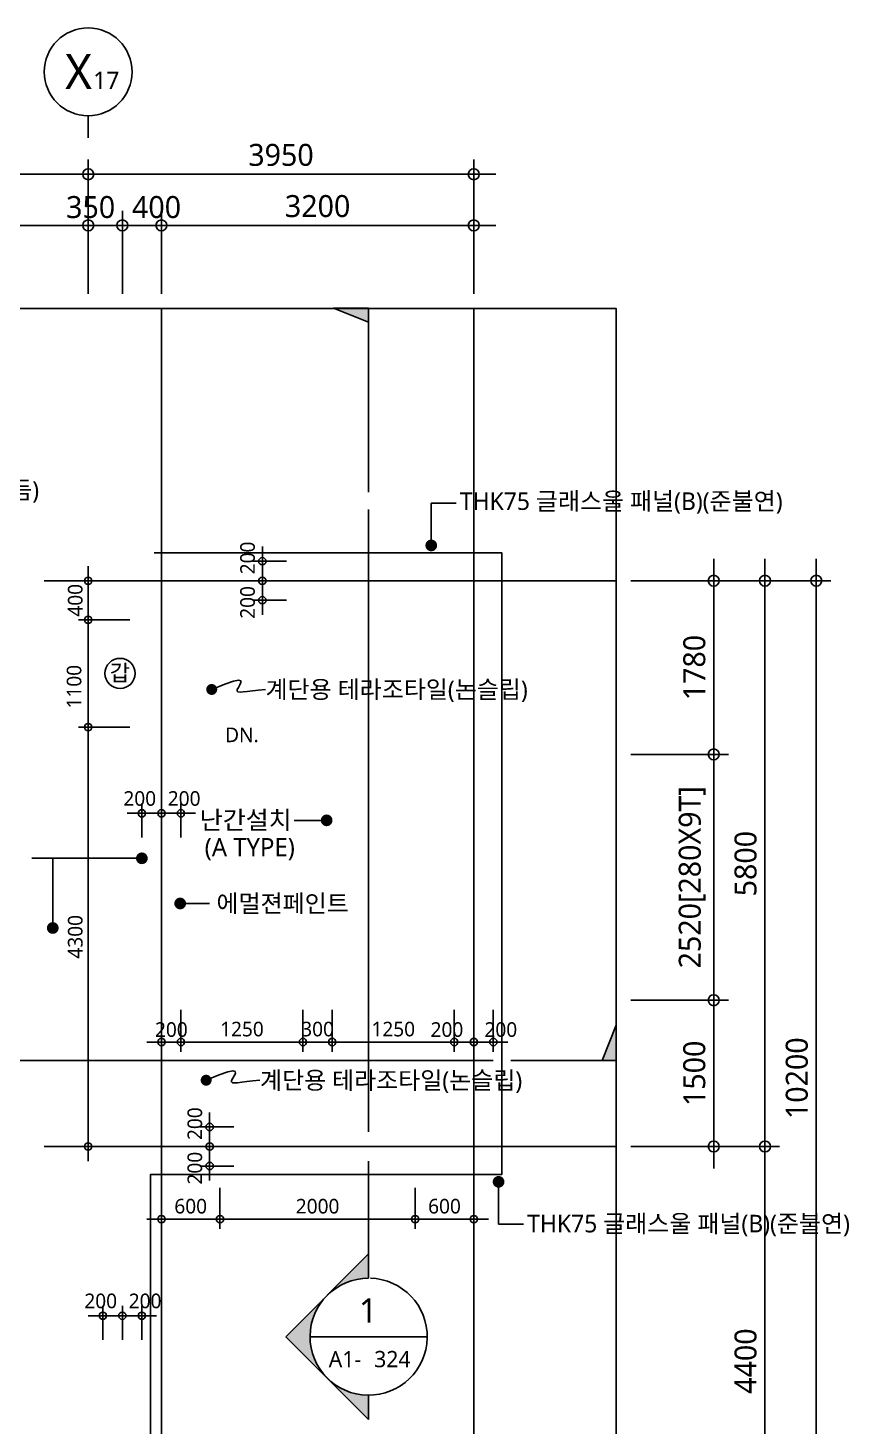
# Model space of a CAD drawing. Header units: millimetres. Extents: x 81033 to 452328, y -17390 to 42241.
# Drawn here: x 248378 to 256789, y 27744 to 42078 of the extents above; entities that cross this region are included whole.
import ezdxf
from ezdxf.enums import TextEntityAlignment as Align

# ---------------------------------------------------------------- set-up
doc = ezdxf.new("R2010")
doc.units = ezdxf.units.MM
doc.header["$LTSCALE"] = 100
doc.header["$MEASUREMENT"] = 0
doc.header["$PDSIZE"] = -10
doc.linetypes.add('CEN', pattern=[62, 60, -1, 0, -1])
doc.layers.get('0').update_dxf_attribs({"linetype": 'CONTINUOUS'})
doc.layers.get('Defpoints').update_dxf_attribs({"color": 171, "linetype": 'CONTINUOUS'})
for name, color, linetype in [('CEN(ST)', 1, 'CEN'), ('INS', 251, 'BATTING'), ('LED', 7, 'CONTINUOUS'), ('NDIM', 7, 'CONTINUOUS'), ('SYM', 7, 'CONTINUOUS'), ('SYM(AXIS)', 7, 'CONTINUOUS'), ('TEXT', 3, 'CONTINUOUS'), ('TEXT(AXIS)', 2, 'CONTINUOUS'), ('TEXT(MIN)', 7, 'CONTINUOUS'), ('TEXT(NOTE小)', 1, 'CONTINUOUS'), ('TEXT(노트)', 7, 'CONTINUOUS')]:
    doc.layers.add(name, color=color, linetype=linetype)
doc.styles.add('CGS', font='cgse', dxfattribs={"bigfont": 'cgs'})
doc.styles.add('나눔바른고딕', font='NanumBarunGothic.ttf')
doc.linetypes.add('BATTING', pattern='A,0.0001,-0.1,[134,ltypeshp.shx,S=0.1,R=0,X=-0.1,Y=0],-0.2,[134,ltypeshp.shx,S=0.1,R=180,X=0.1,Y=0],-0.1', length=0.4001)
doc.dimstyles.new('NDIM 1200', dxfattribs={"dimscale": 75, "dimtxt": 3, "dimasz": 1, "dimexe": 2, "dimexo": 2, "dimgap": 1, "dimtad": 1, "dimdec": 0, "dimdsep": 46, "dimtxsty": 'CGS', "dimblk": 'DOT0', "dimcen": 1, "dimdle": 8, "dimclrd": 256, "dimclre": 256, "dimclrt": 256, "dimadec": 0, "dimazin": 0, "dimtfac": 1, "dimtdec": 0, "dimtix": 1, "dimtmove": 2, "dimatfit": 3, "dimldrblk": 'DOT0', "dimfxl": 1, "dimtolj": 1, "dimtzin": 0, "dimlwd": -1, "dimlwe": -1, "dimarcsym": 0})

# ---------------------------------------------------------------- blocks, each defined once
blk = doc.blocks.new('A$C2F20087E')
at = {"layer": 'SYM(AXIS)'}
blk.add_line((600, 0), (600, 300), dxfattribs=at)
blk.add_circle((600, 900), 600, dxfattribs=at)
blk = doc.blocks.new('DOT0')
blk.add_line((-3, 0), (3, 0))
at = {"color": 6}
blk.add_circle((0, 0), 0.75, dxfattribs=at)
blk = doc.blocks.new('*D151')
at = {"layer": 'Defpoints', "color": 0, "ltscale": 0.4, "transparency": 16777216}
for p in [(237995, 40578), (237995, 39203), (248995, 39203)]:
    blk.add_point(p, dxfattribs=at)
at = {"layer": 'NDIM', "ltscale": 0.4, "transparency": 16777216}
for p, q in [((237995, 39353), (237995, 40728)), ((248995, 39353), (248995, 40728)), ((248920, 40578), (238070, 40578))]:
    blk.add_line(p, q, dxfattribs=at)
at = {"layer": 'NDIM', "ltscale": 0.4, "transparency": 16777216, "xscale": 75, "yscale": 75, "zscale": 75, "rotation": 180}
blk.add_blockref('DOT0', (237995, 40578), dxfattribs=at)
at = {"layer": 'NDIM', "ltscale": 0.4, "transparency": 16777216, "xscale": 75, "yscale": 75, "zscale": 75}
blk.add_blockref('DOT0', (248995, 40578), dxfattribs=at)
at = {"layer": 'NDIM', "ltscale": 0.4, "transparency": 16777216, "insert": (243495, 40775), "char_height": 225, "attachment_point": 5, "style": '나눔바른고딕'}
blk.add_mtext('\\A1;11000', dxfattribs=at)
blk = doc.blocks.new('*D153')
at = {"layer": 'Defpoints', "color": 0, "ltscale": 0.4, "transparency": 16777216}
for p in [(248995, 40053), (248995, 39203), (249345, 39203)]:
    blk.add_point(p, dxfattribs=at)
at = {"layer": 'NDIM', "ltscale": 0.4, "transparency": 16777216}
for p, q in [((248995, 39353), (248995, 40203)), ((249345, 39353), (249345, 40203)), ((249270, 40053), (249070, 40053))]:
    blk.add_line(p, q, dxfattribs=at)
at = {"layer": 'NDIM', "ltscale": 0.4, "transparency": 16777216, "xscale": 75, "yscale": 75, "zscale": 75, "rotation": 180}
blk.add_blockref('DOT0', (248995, 40053), dxfattribs=at)
at = {"layer": 'NDIM', "ltscale": 0.4, "transparency": 16777216, "xscale": 75, "yscale": 75, "zscale": 75}
blk.add_blockref('DOT0', (249345, 40053), dxfattribs=at)
at = {"layer": 'NDIM', "ltscale": 0.4, "transparency": 16777216, "insert": (249020, 40240), "char_height": 225, "attachment_point": 5, "style": '나눔바른고딕'}
blk.add_mtext('\\A1;350', dxfattribs=at)
blk = doc.blocks.new('*D154')
at = {"layer": 'Defpoints', "color": 0, "ltscale": 0.4, "transparency": 16777216}
for p in [(249745, 40053), (249745, 39203), (252945, 39203)]:
    blk.add_point(p, dxfattribs=at)
at = {"layer": 'NDIM', "ltscale": 0.4, "transparency": 16777216}
for p, q in [((249745, 39353), (249745, 40203)), ((252945, 39353), (252945, 40203)), ((252870, 40053), (249820, 40053))]:
    blk.add_line(p, q, dxfattribs=at)
at = {"layer": 'NDIM', "ltscale": 0.4, "transparency": 16777216, "xscale": 75, "yscale": 75, "zscale": 75, "rotation": 180}
blk.add_blockref('DOT0', (249745, 40053), dxfattribs=at)
at = {"layer": 'NDIM', "ltscale": 0.4, "transparency": 16777216, "xscale": 75, "yscale": 75, "zscale": 75}
blk.add_blockref('DOT0', (252945, 40053), dxfattribs=at)
at = {"layer": 'NDIM', "ltscale": 0.4, "transparency": 16777216, "insert": (251345, 40250), "char_height": 225, "attachment_point": 5, "style": '나눔바른고딕'}
blk.add_mtext('\\A1;3200', dxfattribs=at)
blk = doc.blocks.new('*D155')
at = {"layer": 'Defpoints', "color": 0, "ltscale": 0.4, "transparency": 16777216}
for p in [(249345, 40053), (249345, 39203), (249745, 39203)]:
    blk.add_point(p, dxfattribs=at)
at = {"layer": 'NDIM', "ltscale": 0.4, "transparency": 16777216}
for p, q in [((249345, 39353), (249345, 40203)), ((249745, 39353), (249745, 40203)), ((249270, 40053), (249195, 40053)), ((249745, 40053), (249345, 40053)), ((249820, 40053), (249895, 40053))]:
    blk.add_line(p, q, dxfattribs=at)
at = {"layer": 'NDIM', "ltscale": 0.4, "transparency": 16777216, "xscale": 75, "yscale": 75, "zscale": 75}
blk.add_blockref('DOT0', (249345, 40053), dxfattribs=at)
at = {"layer": 'NDIM', "ltscale": 0.4, "transparency": 16777216, "xscale": 75, "yscale": 75, "zscale": 75, "rotation": 180}
blk.add_blockref('DOT0', (249745, 40053), dxfattribs=at)
at = {"layer": 'NDIM', "ltscale": 0.4, "transparency": 16777216, "insert": (249695, 40240), "char_height": 225, "attachment_point": 5, "style": '나눔바른고딕'}
blk.add_mtext('\\A1;400', dxfattribs=at)
blk = doc.blocks.new('*D156')
at = {"layer": 'Defpoints', "color": 0, "ltscale": 0.4, "transparency": 16777216}
for p in [(252945, 40578), (248995, 39203), (252945, 39203)]:
    blk.add_point(p, dxfattribs=at)
at = {"layer": 'NDIM', "ltscale": 0.4, "transparency": 16777216}
for p, q in [((248995, 39353), (248995, 40728)), ((252945, 39353), (252945, 40728)), ((249070, 40578), (252870, 40578))]:
    blk.add_line(p, q, dxfattribs=at)
at = {"layer": 'NDIM', "ltscale": 0.4, "transparency": 16777216, "xscale": 75, "yscale": 75, "zscale": 75, "rotation": 180}
blk.add_blockref('DOT0', (248995, 40578), dxfattribs=at)
at = {"layer": 'NDIM', "ltscale": 0.4, "transparency": 16777216, "xscale": 75, "yscale": 75, "zscale": 75}
blk.add_blockref('DOT0', (252945, 40578), dxfattribs=at)
at = {"layer": 'NDIM', "ltscale": 0.4, "transparency": 16777216, "insert": (250970, 40775), "char_height": 225, "attachment_point": 5, "style": '나눔바른고딕'}
blk.add_mtext('\\A1;3950', dxfattribs=at)
blk = doc.blocks.new('*D157')
at = {"layer": 'Defpoints', "color": 0, "ltscale": 0.4, "transparency": 16777216}
for p in [(254403, 32110), (255403, 32110), (254403, 30610)]:
    blk.add_point(p, dxfattribs=at)
at = {"layer": 'NDIM', "ltscale": 0.4, "transparency": 16777216}
for p, q in [((254553, 32110), (255553, 32110)), ((255403, 30685), (255403, 32035)), ((254553, 30610), (255553, 30610))]:
    blk.add_line(p, q, dxfattribs=at)
at = {"layer": 'NDIM', "ltscale": 0.4, "transparency": 16777216, "xscale": 75, "yscale": 75, "zscale": 75}
for p, rotation in [((255403, 32110), 90), ((255403, 30610), 270)]:
    blk.add_blockref('DOT0', p, dxfattribs=dict(at, rotation=rotation))
at = {"layer": 'NDIM', "ltscale": 0.4, "transparency": 16777216, "insert": (255205, 31360), "char_height": 225, "attachment_point": 5, "rotation": 90, "style": '나눔바른고딕'}
blk.add_mtext('\\A1;1500', dxfattribs=at)
blk = doc.blocks.new('*D158')
at = {"layer": 'Defpoints', "color": 0, "ltscale": 0.4, "transparency": 16777216}
for p in [(254403, 34630), (255403, 34630), (254403, 32110)]:
    blk.add_point(p, dxfattribs=at)
at = {"layer": 'NDIM', "ltscale": 0.4, "transparency": 16777216}
for p, q in [((254553, 34630), (255553, 34630)), ((255403, 32185), (255403, 34555)), ((254553, 32110), (255553, 32110))]:
    blk.add_line(p, q, dxfattribs=at)
at = {"layer": 'NDIM', "ltscale": 0.4, "transparency": 16777216, "xscale": 75, "yscale": 75, "zscale": 75}
for p, rotation in [((255403, 34630), 90), ((255403, 32110), 270)]:
    blk.add_blockref('DOT0', p, dxfattribs=dict(at, rotation=rotation))
at = {"layer": 'NDIM', "ltscale": 0.4, "transparency": 16777216, "insert": (255182, 33370), "char_height": 225, "attachment_point": 5, "rotation": 90, "style": '나눔바른고딕'}
blk.add_mtext('\\A1;2520[280X9T]', dxfattribs=at)
blk = doc.blocks.new('*D159')
at = {"layer": 'Defpoints', "color": 0, "ltscale": 0.4, "transparency": 16777216}
for p in [(254403, 36410), (255403, 36410), (254403, 34630)]:
    blk.add_point(p, dxfattribs=at)
at = {"layer": 'NDIM', "ltscale": 0.4, "transparency": 16777216}
for p, q in [((254553, 36410), (255553, 36410)), ((255403, 34705), (255403, 36335)), ((254553, 34630), (255553, 34630))]:
    blk.add_line(p, q, dxfattribs=at)
at = {"layer": 'NDIM', "ltscale": 0.4, "transparency": 16777216, "xscale": 75, "yscale": 75, "zscale": 75}
for p, rotation in [((255403, 36410), 90), ((255403, 34630), 270)]:
    blk.add_blockref('DOT0', p, dxfattribs=dict(at, rotation=rotation))
at = {"layer": 'NDIM', "ltscale": 0.4, "transparency": 16777216, "insert": (255205, 35520), "char_height": 225, "attachment_point": 5, "rotation": 90, "style": '나눔바른고딕'}
blk.add_mtext('\\A1;1780', dxfattribs=at)
blk = doc.blocks.new('*D160')
at = {"layer": 'Defpoints', "color": 0, "ltscale": 0.4, "transparency": 16777216}
for p in [(254403, 36410), (255928, 36410), (254403, 30610)]:
    blk.add_point(p, dxfattribs=at)
at = {"layer": 'NDIM', "ltscale": 0.4, "transparency": 16777216}
for p, q in [((254553, 36410), (256078, 36410)), ((255928, 30685), (255928, 36335)), ((254553, 30610), (256078, 30610))]:
    blk.add_line(p, q, dxfattribs=at)
at = {"layer": 'NDIM', "ltscale": 0.4, "transparency": 16777216, "xscale": 75, "yscale": 75, "zscale": 75}
for p, rotation in [((255928, 36410), 90), ((255928, 30610), 270)]:
    blk.add_blockref('DOT0', p, dxfattribs=dict(at, rotation=rotation))
at = {"layer": 'NDIM', "ltscale": 0.4, "transparency": 16777216, "insert": (255730, 33510), "char_height": 225, "attachment_point": 5, "rotation": 90, "style": '나눔바른고딕'}
blk.add_mtext('\\A1;5800', dxfattribs=at)
blk = doc.blocks.new('*D161')
at = {"layer": 'Defpoints', "color": 0, "ltscale": 0.4, "transparency": 16777216}
for p in [(254403, 30610), (254403, 26210), (255928, 26210)]:
    blk.add_point(p, dxfattribs=at)
at = {"layer": 'NDIM', "ltscale": 0.4, "transparency": 16777216}
for p, q in [((254553, 30610), (256078, 30610)), ((255928, 30535), (255928, 26285)), ((254553, 26210), (256078, 26210))]:
    blk.add_line(p, q, dxfattribs=at)
at = {"layer": 'NDIM', "ltscale": 0.4, "transparency": 16777216, "xscale": 75, "yscale": 75, "zscale": 75}
for p, rotation in [((255928, 30610), 90), ((255928, 26210), 270)]:
    blk.add_blockref('DOT0', p, dxfattribs=dict(at, rotation=rotation))
at = {"layer": 'NDIM', "ltscale": 0.4, "transparency": 16777216, "insert": (255730, 28410), "char_height": 225, "attachment_point": 5, "rotation": 90, "style": '나눔바른고딕'}
blk.add_mtext('\\A1;4400', dxfattribs=at)
blk = doc.blocks.new('*D163')
at = {"layer": 'Defpoints', "color": 0, "ltscale": 0.4, "transparency": 16777216}
for p in [(254403, 36410), (254403, 26210), (256453, 26210)]:
    blk.add_point(p, dxfattribs=at)
at = {"layer": 'NDIM', "ltscale": 0.4, "transparency": 16777216}
for p, q in [((254553, 36410), (256603, 36410)), ((256453, 36335), (256453, 26285)), ((254553, 26210), (256603, 26210))]:
    blk.add_line(p, q, dxfattribs=at)
at = {"layer": 'NDIM', "ltscale": 0.4, "transparency": 16777216, "xscale": 75, "yscale": 75, "zscale": 75}
for p, rotation in [((256453, 36410), 90), ((256453, 26210), 270)]:
    blk.add_blockref('DOT0', p, dxfattribs=dict(at, rotation=rotation))
at = {"layer": 'NDIM', "ltscale": 0.4, "transparency": 16777216, "insert": (256255, 31310), "char_height": 225, "attachment_point": 5, "rotation": 90, "style": '나눔바른고딕'}
blk.add_mtext('\\A1;10200', dxfattribs=at)
blk = doc.blocks.new('갑종방화문표기')
at = {"layer": 'TEXT(NOTE小)'}
blk.add_circle((0, 0), 150, dxfattribs=at)
at = {"layer": 'TEXT(NOTE小)', "style": '나눔바른고딕'}
blk.add_text('갑', height=160, dxfattribs=at).set_placement((-2, 7), align=Align.MIDDLE_CENTER)
blk = doc.blocks.new('*D623')
at = {"layer": 'Defpoints', "color": 0, "ltscale": 0.4, "transparency": 16777216}
for p in [(249545, 28875), (249345, 28528), (249545, 28528)]:
    blk.add_point(p, dxfattribs=at)
at = {"layer": 'NDIM', "ltscale": 0.4, "transparency": 16777216}
for p, q in [((249345, 28628), (249345, 28975)), ((249545, 28628), (249545, 28975)), ((249395, 28875), (249495, 28875))]:
    blk.add_line(p, q, dxfattribs=at)
at = {"layer": 'NDIM', "ltscale": 0.4, "transparency": 16777216, "xscale": 50, "yscale": 50, "zscale": 50, "rotation": 180}
blk.add_blockref('DOT0', (249345, 28875), dxfattribs=at)
at = {"layer": 'NDIM', "ltscale": 0.4, "transparency": 16777216, "xscale": 50, "yscale": 50, "zscale": 50}
blk.add_blockref('DOT0', (249545, 28875), dxfattribs=at)
at = {"layer": 'NDIM', "ltscale": 0.4, "transparency": 16777216, "insert": (249578, 29026), "char_height": 150, "attachment_point": 5, "style": '나눔바른고딕'}
blk.add_mtext('\\A1;200', dxfattribs=at)
blk = doc.blocks.new('*D624')
at = {"layer": 'Defpoints', "color": 0, "ltscale": 0.4, "transparency": 16777216}
for p in [(249145, 28875), (249145, 28528), (249345, 28528)]:
    blk.add_point(p, dxfattribs=at)
at = {"layer": 'NDIM', "ltscale": 0.4, "transparency": 16777216}
for p, q in [((249145, 28628), (249145, 28975)), ((249345, 28628), (249345, 28975)), ((249295, 28875), (249195, 28875))]:
    blk.add_line(p, q, dxfattribs=at)
at = {"layer": 'NDIM', "ltscale": 0.4, "transparency": 16777216, "xscale": 50, "yscale": 50, "zscale": 50, "rotation": 180}
blk.add_blockref('DOT0', (249145, 28875), dxfattribs=at)
at = {"layer": 'NDIM', "ltscale": 0.4, "transparency": 16777216, "xscale": 50, "yscale": 50, "zscale": 50}
blk.add_blockref('DOT0', (249345, 28875), dxfattribs=at)
at = {"layer": 'NDIM', "ltscale": 0.4, "transparency": 16777216, "insert": (249123, 29026), "char_height": 150, "attachment_point": 5, "style": '나눔바른고딕'}
blk.add_mtext('\\A1;200', dxfattribs=at)
blk = doc.blocks.new('*D625')
at = {"layer": 'Defpoints', "color": 0, "ltscale": 0.4, "transparency": 16777216}
for p in [(250239, 30810), (250586, 30810), (250586, 30610)]:
    blk.add_point(p, dxfattribs=at)
at = {"layer": 'NDIM', "ltscale": 0.4, "transparency": 16777216}
for p, q in [((250486, 30810), (250139, 30810)), ((250239, 30660), (250239, 30760)), ((250486, 30610), (250139, 30610))]:
    blk.add_line(p, q, dxfattribs=at)
at = {"layer": 'NDIM', "ltscale": 0.4, "transparency": 16777216, "xscale": 50, "yscale": 50, "zscale": 50}
for p, rotation in [((250239, 30810), 90), ((250239, 30610), 270)]:
    blk.add_blockref('DOT0', p, dxfattribs=dict(at, rotation=rotation))
at = {"layer": 'NDIM', "ltscale": 0.4, "transparency": 16777216, "insert": (250088, 30844), "char_height": 150, "attachment_point": 5, "rotation": 90, "style": '나눔바른고딕'}
blk.add_mtext('\\A1;200', dxfattribs=at)
blk = doc.blocks.new('*D626')
at = {"layer": 'Defpoints', "color": 0, "ltscale": 0.4, "transparency": 16777216}
for p in [(250586, 30610), (250239, 30410), (250586, 30410)]:
    blk.add_point(p, dxfattribs=at)
at = {"layer": 'NDIM', "ltscale": 0.4, "transparency": 16777216}
for p, q in [((250486, 30610), (250139, 30610)), ((250239, 30560), (250239, 30460)), ((250486, 30410), (250139, 30410))]:
    blk.add_line(p, q, dxfattribs=at)
at = {"layer": 'NDIM', "ltscale": 0.4, "transparency": 16777216, "xscale": 50, "yscale": 50, "zscale": 50}
for p, rotation in [((250239, 30610), 90), ((250239, 30410), 270)]:
    blk.add_blockref('DOT0', p, dxfattribs=dict(at, rotation=rotation))
at = {"layer": 'NDIM', "ltscale": 0.4, "transparency": 16777216, "insert": (250088, 30388), "char_height": 150, "attachment_point": 5, "rotation": 90, "style": '나눔바른고딕'}
blk.add_mtext('\\A1;200', dxfattribs=at)
blk = doc.blocks.new('*D627')
at = {"layer": 'Defpoints', "color": 0, "ltscale": 0.4, "transparency": 16777216}
for p in [(249945, 32110), (251195, 32110), (249945, 31681)]:
    blk.add_point(p, dxfattribs=at)
at = {"layer": 'NDIM', "ltscale": 0.4, "transparency": 16777216}
for p, q in [((249945, 32010), (249945, 31581)), ((251195, 32010), (251195, 31581)), ((251145, 31681), (249995, 31681))]:
    blk.add_line(p, q, dxfattribs=at)
at = {"layer": 'NDIM', "ltscale": 0.4, "transparency": 16777216, "xscale": 50, "yscale": 50, "zscale": 50, "rotation": 180}
blk.add_blockref('DOT0', (249945, 31681), dxfattribs=at)
at = {"layer": 'NDIM', "ltscale": 0.4, "transparency": 16777216, "xscale": 50, "yscale": 50, "zscale": 50}
blk.add_blockref('DOT0', (251195, 31681), dxfattribs=at)
at = {"layer": 'NDIM', "ltscale": 0.4, "transparency": 16777216, "insert": (250570, 31813), "char_height": 150, "attachment_point": 5, "style": '나눔바른고딕'}
blk.add_mtext('\\A1;1250', dxfattribs=at)
blk = doc.blocks.new('*D628')
at = {"layer": 'Defpoints', "color": 0, "ltscale": 0.4, "transparency": 16777216}
for p in [(251195, 32110), (251495, 32110), (251495, 31681)]:
    blk.add_point(p, dxfattribs=at)
at = {"layer": 'NDIM', "ltscale": 0.4, "transparency": 16777216}
for p, q in [((251195, 32010), (251195, 31581)), ((251495, 32010), (251495, 31581)), ((251145, 31681), (251095, 31681)), ((251195, 31681), (251495, 31681)), ((251545, 31681), (251595, 31681))]:
    blk.add_line(p, q, dxfattribs=at)
at = {"layer": 'NDIM', "ltscale": 0.4, "transparency": 16777216, "xscale": 50, "yscale": 50, "zscale": 50}
blk.add_blockref('DOT0', (251195, 31681), dxfattribs=at)
at = {"layer": 'NDIM', "ltscale": 0.4, "transparency": 16777216, "xscale": 50, "yscale": 50, "zscale": 50, "rotation": 180}
blk.add_blockref('DOT0', (251495, 31681), dxfattribs=at)
at = {"layer": 'NDIM', "ltscale": 0.4, "transparency": 16777216, "insert": (251345, 31813), "char_height": 150, "attachment_point": 5, "style": '나눔바른고딕'}
blk.add_mtext('\\A1;300', dxfattribs=at)
blk = doc.blocks.new('*D629')
at = {"layer": 'Defpoints', "color": 0, "ltscale": 0.4, "transparency": 16777216}
for p in [(251495, 32110), (252745, 32110), (252745, 31681)]:
    blk.add_point(p, dxfattribs=at)
at = {"layer": 'NDIM', "ltscale": 0.4, "transparency": 16777216}
for p, q in [((251495, 32010), (251495, 31581)), ((252745, 32010), (252745, 31581)), ((251545, 31681), (252695, 31681))]:
    blk.add_line(p, q, dxfattribs=at)
at = {"layer": 'NDIM', "ltscale": 0.4, "transparency": 16777216, "xscale": 50, "yscale": 50, "zscale": 50, "rotation": 180}
blk.add_blockref('DOT0', (251495, 31681), dxfattribs=at)
at = {"layer": 'NDIM', "ltscale": 0.4, "transparency": 16777216, "xscale": 50, "yscale": 50, "zscale": 50}
blk.add_blockref('DOT0', (252745, 31681), dxfattribs=at)
at = {"layer": 'NDIM', "ltscale": 0.4, "transparency": 16777216, "insert": (252120, 31813), "char_height": 150, "attachment_point": 5, "style": '나눔바른고딕'}
blk.add_mtext('\\A1;1250', dxfattribs=at)
blk = doc.blocks.new('*D630')
at = {"layer": 'Defpoints', "color": 0, "ltscale": 0.4, "transparency": 16777216}
for p in [(249745, 32110), (249945, 32110), (249945, 31681)]:
    blk.add_point(p, dxfattribs=at)
at = {"layer": 'NDIM', "ltscale": 0.4, "transparency": 16777216}
for p, q in [((249745, 32010), (249745, 31581)), ((249945, 32010), (249945, 31581)), ((249795, 31681), (249895, 31681))]:
    blk.add_line(p, q, dxfattribs=at)
at = {"layer": 'NDIM', "ltscale": 0.4, "transparency": 16777216, "xscale": 50, "yscale": 50, "zscale": 50, "rotation": 180}
blk.add_blockref('DOT0', (249745, 31681), dxfattribs=at)
at = {"layer": 'NDIM', "ltscale": 0.4, "transparency": 16777216, "xscale": 50, "yscale": 50, "zscale": 50}
blk.add_blockref('DOT0', (249945, 31681), dxfattribs=at)
at = {"layer": 'NDIM', "ltscale": 0.4, "transparency": 16777216, "insert": (249847, 31808), "char_height": 150, "attachment_point": 5, "style": '나눔바른고딕'}
blk.add_mtext('\\A1;200', dxfattribs=at)
blk = doc.blocks.new('*D631')
at = {"layer": 'Defpoints', "color": 0, "ltscale": 0.4, "transparency": 16777216}
for p in [(252745, 32110), (252945, 32110), (252745, 31681)]:
    blk.add_point(p, dxfattribs=at)
at = {"layer": 'NDIM', "ltscale": 0.4, "transparency": 16777216}
for p, q in [((252745, 32010), (252745, 31581)), ((252945, 32010), (252945, 31581)), ((252895, 31681), (252795, 31681))]:
    blk.add_line(p, q, dxfattribs=at)
at = {"layer": 'NDIM', "ltscale": 0.4, "transparency": 16777216, "xscale": 50, "yscale": 50, "zscale": 50, "rotation": 180}
blk.add_blockref('DOT0', (252745, 31681), dxfattribs=at)
at = {"layer": 'NDIM', "ltscale": 0.4, "transparency": 16777216, "xscale": 50, "yscale": 50, "zscale": 50}
blk.add_blockref('DOT0', (252945, 31681), dxfattribs=at)
at = {"layer": 'NDIM', "ltscale": 0.4, "transparency": 16777216, "insert": (252670, 31808), "char_height": 150, "attachment_point": 5, "style": '나눔바른고딕'}
blk.add_mtext('\\A1;200', dxfattribs=at)
blk = doc.blocks.new('*D632')
at = {"layer": 'Defpoints', "color": 0, "ltscale": 0.4, "transparency": 16777216}
for p in [(252945, 32110), (253145, 32110), (253145, 31681)]:
    blk.add_point(p, dxfattribs=at)
at = {"layer": 'NDIM', "ltscale": 0.4, "transparency": 16777216}
for p, q in [((252945, 32010), (252945, 31581)), ((253145, 32010), (253145, 31581)), ((252895, 31681), (252845, 31681)), ((252945, 31681), (253145, 31681)), ((253195, 31681), (253245, 31681))]:
    blk.add_line(p, q, dxfattribs=at)
at = {"layer": 'NDIM', "ltscale": 0.4, "transparency": 16777216, "xscale": 50, "yscale": 50, "zscale": 50}
blk.add_blockref('DOT0', (252945, 31681), dxfattribs=at)
at = {"layer": 'NDIM', "ltscale": 0.4, "transparency": 16777216, "xscale": 50, "yscale": 50, "zscale": 50, "rotation": 180}
blk.add_blockref('DOT0', (253145, 31681), dxfattribs=at)
at = {"layer": 'NDIM', "ltscale": 0.4, "transparency": 16777216, "insert": (253222, 31808), "char_height": 150, "attachment_point": 5, "style": '나눔바른고딕'}
blk.add_mtext('\\A1;200', dxfattribs=at)
blk = doc.blocks.new('*D633')
at = {"layer": 'Defpoints', "color": 0, "ltscale": 0.4, "transparency": 16777216}
for p in [(250779, 36610), (251126, 36610), (251126, 36410)]:
    blk.add_point(p, dxfattribs=at)
at = {"layer": 'NDIM', "ltscale": 0.4, "transparency": 16777216}
for p, q in [((251026, 36610), (250679, 36610)), ((250779, 36460), (250779, 36560)), ((251026, 36410), (250679, 36410))]:
    blk.add_line(p, q, dxfattribs=at)
at = {"layer": 'NDIM', "ltscale": 0.4, "transparency": 16777216, "xscale": 50, "yscale": 50, "zscale": 50}
for p, rotation in [((250779, 36610), 90), ((250779, 36410), 270)]:
    blk.add_blockref('DOT0', p, dxfattribs=dict(at, rotation=rotation))
at = {"layer": 'NDIM', "ltscale": 0.4, "transparency": 16777216, "insert": (250628, 36644), "char_height": 150, "attachment_point": 5, "rotation": 90, "style": '나눔바른고딕'}
blk.add_mtext('\\A1;200', dxfattribs=at)
blk = doc.blocks.new('*D634')
at = {"layer": 'Defpoints', "color": 0, "ltscale": 0.4, "transparency": 16777216}
for p in [(251126, 36410), (250779, 36210), (251126, 36210)]:
    blk.add_point(p, dxfattribs=at)
at = {"layer": 'NDIM', "ltscale": 0.4, "transparency": 16777216}
for p, q in [((251026, 36410), (250679, 36410)), ((250779, 36460), (250779, 36510)), ((250779, 36410), (250779, 36210)), ((251026, 36210), (250679, 36210)), ((250779, 36160), (250779, 36110))]:
    blk.add_line(p, q, dxfattribs=at)
at = {"layer": 'NDIM', "ltscale": 0.4, "transparency": 16777216, "xscale": 50, "yscale": 50, "zscale": 50}
for p, rotation in [((250779, 36410), 270), ((250779, 36210), 90)]:
    blk.add_blockref('DOT0', p, dxfattribs=dict(at, rotation=rotation))
at = {"layer": 'NDIM', "ltscale": 0.4, "transparency": 16777216, "insert": (250628, 36188), "char_height": 150, "attachment_point": 5, "rotation": 90, "style": '나눔바른고딕'}
blk.add_mtext('\\A1;200', dxfattribs=at)
blk = doc.blocks.new('*D637')
at = {"layer": 'Defpoints', "color": 0, "ltscale": 0.4, "transparency": 16777216}
for p in [(248995, 36010), (249520, 36010), (249520, 34910)]:
    blk.add_point(p, dxfattribs=at)
at = {"layer": 'NDIM', "ltscale": 0.4, "transparency": 16777216}
for p, q in [((249420, 36010), (248895, 36010)), ((248995, 34960), (248995, 35960)), ((249420, 34910), (248895, 34910))]:
    blk.add_line(p, q, dxfattribs=at)
at = {"layer": 'NDIM', "ltscale": 0.4, "transparency": 16777216, "xscale": 50, "yscale": 50, "zscale": 50}
for p, rotation in [((248995, 36010), 90), ((248995, 34910), 270)]:
    blk.add_blockref('DOT0', p, dxfattribs=dict(at, rotation=rotation))
at = {"layer": 'NDIM', "ltscale": 0.4, "transparency": 16777216, "insert": (248851, 35324), "char_height": 150, "attachment_point": 5, "rotation": 90, "style": '나눔바른고딕'}
blk.add_mtext('\\A1;1100', dxfattribs=at)
blk = doc.blocks.new('*D638')
at = {"layer": 'Defpoints', "color": 0, "ltscale": 0.4, "transparency": 16777216}
for p in [(249520, 36410), (248995, 36010), (249520, 36010)]:
    blk.add_point(p, dxfattribs=at)
at = {"layer": 'NDIM', "ltscale": 0.4, "transparency": 16777216}
for p, q in [((249420, 36410), (248895, 36410)), ((248995, 36460), (248995, 36510)), ((248995, 36410), (248995, 36010)), ((249420, 36010), (248895, 36010)), ((248995, 35960), (248995, 35910))]:
    blk.add_line(p, q, dxfattribs=at)
at = {"layer": 'NDIM', "ltscale": 0.4, "transparency": 16777216, "xscale": 50, "yscale": 50, "zscale": 50}
for p, rotation in [((248995, 36410), 270), ((248995, 36010), 90)]:
    blk.add_blockref('DOT0', p, dxfattribs=dict(at, rotation=rotation))
at = {"layer": 'NDIM', "ltscale": 0.4, "transparency": 16777216, "insert": (248863, 36210), "char_height": 150, "attachment_point": 5, "rotation": 90, "style": '나눔바른고딕'}
blk.add_mtext('\\A1;400', dxfattribs=at)
blk = doc.blocks.new('_Dot')
at = {"color": 0, "linetype": 'ByBlock', "lineweight": -2}
blk.add_line((-0.5, 0), (-1, 0), dxfattribs=at)
at = {"color": 0, "linetype": 'ByBlock', "const_width": 0.5}
blk.add_lwpolyline([(-0.25, 0, 1), (0.25, 0, 1)], format="xyb", close=True, dxfattribs=at)
blk = doc.blocks.new('*D639')
at = {"layer": 'Defpoints', "color": 0, "ltscale": 0.4, "transparency": 16777216}
for p in [(248995, 34910), (249520, 34910), (249629, 30610)]:
    blk.add_point(p, dxfattribs=at)
at = {"layer": 'NDIM', "ltscale": 0.4, "transparency": 16777216}
for p, q in [((249420, 34910), (248895, 34910)), ((248995, 30660), (248995, 34860)), ((249529, 30610), (248895, 30610))]:
    blk.add_line(p, q, dxfattribs=at)
at = {"layer": 'NDIM', "ltscale": 0.4, "transparency": 16777216, "xscale": 50, "yscale": 50, "zscale": 50}
for p, rotation in [((248995, 34910), 90), ((248995, 30610), 270)]:
    blk.add_blockref('DOT0', p, dxfattribs=dict(at, rotation=rotation))
at = {"layer": 'NDIM', "ltscale": 0.4, "transparency": 16777216, "insert": (248863, 32760), "char_height": 150, "attachment_point": 5, "rotation": 90, "style": '나눔바른고딕'}
blk.add_mtext('\\A1;4300', dxfattribs=at)
blk = doc.blocks.new('SECTION-12')
at = {"layer": 'SYM'}
blk.add_hatch(color=256, dxfattribs=at).paths.add_polyline_path([(170671, 20158), (171031, 20014), (171031, 20158)])
h = blk.add_hatch(color=256, dxfattribs=at)
h.paths.add_polyline_path([(170182, 9614), (170607, 9190, -0.414214), (170607, 10038)])
h.paths.add_polyline_path([(170607, 9190), (171031, 8765), (171031, 9014, -0.198912)])
h.paths.add_polyline_path([(170607, 10038, -0.198912), (171031, 10214), (171031, 10462)])
at = {"layer": 'Defpoints'}
blk.add_line((171031, 12014), (171031, 17914), dxfattribs=at)
at = {"layer": 'SYM'}
for p, q in [((170671, 20158), (171031, 20014)), ((171031, 20158), (170671, 20158)), ((171031, 18274), (171031, 20158)), ((171031, 17914), (171031, 18094)), ((171031, 11714), (171031, 12014)), ((171031, 10214), (171031, 11414)), ((171031, 10462), (170182, 9614)), ((171031, 8765), (170182, 9614)), ((170431, 9614), (171631, 9614)), ((171031, 8765), (171031, 9014))]:
    blk.add_line(p, q, dxfattribs=at)
blk.add_arc((171031, 9614), 600, 90, 88.3138, dxfattribs=at)
blk = doc.blocks.new('*D642')
at = {"layer": 'Defpoints', "color": 0, "ltscale": 0.4, "transparency": 16777216}
for p in [(249745, 30285), (250345, 30285), (250345, 29865)]:
    blk.add_point(p, dxfattribs=at)
at = {"layer": 'NDIM', "ltscale": 0.4, "transparency": 16777216}
for p, q in [((249745, 30185), (249745, 29765)), ((250345, 30185), (250345, 29765)), ((249795, 29865), (250295, 29865))]:
    blk.add_line(p, q, dxfattribs=at)
at = {"layer": 'NDIM', "ltscale": 0.4, "transparency": 16777216, "xscale": 50, "yscale": 50, "zscale": 50, "rotation": 180}
blk.add_blockref('DOT0', (249745, 29865), dxfattribs=at)
at = {"layer": 'NDIM', "ltscale": 0.4, "transparency": 16777216, "xscale": 50, "yscale": 50, "zscale": 50}
blk.add_blockref('DOT0', (250345, 29865), dxfattribs=at)
at = {"layer": 'NDIM', "ltscale": 0.4, "transparency": 16777216, "insert": (250045, 29997), "char_height": 150, "attachment_point": 5, "style": '나눔바른고딕'}
blk.add_mtext('\\A1;600', dxfattribs=at)
blk = doc.blocks.new('*D643')
at = {"layer": 'Defpoints', "color": 0, "ltscale": 0.4, "transparency": 16777216}
for p in [(250345, 30285), (252345, 30285), (252345, 29865)]:
    blk.add_point(p, dxfattribs=at)
at = {"layer": 'NDIM', "ltscale": 0.4, "transparency": 16777216}
for p, q in [((250345, 30185), (250345, 29765)), ((252345, 30185), (252345, 29765)), ((250395, 29865), (252295, 29865))]:
    blk.add_line(p, q, dxfattribs=at)
at = {"layer": 'NDIM', "ltscale": 0.4, "transparency": 16777216, "xscale": 50, "yscale": 50, "zscale": 50, "rotation": 180}
blk.add_blockref('DOT0', (250345, 29865), dxfattribs=at)
at = {"layer": 'NDIM', "ltscale": 0.4, "transparency": 16777216, "xscale": 50, "yscale": 50, "zscale": 50}
blk.add_blockref('DOT0', (252345, 29865), dxfattribs=at)
at = {"layer": 'NDIM', "ltscale": 0.4, "transparency": 16777216, "insert": (251345, 29997), "char_height": 150, "attachment_point": 5, "style": '나눔바른고딕'}
blk.add_mtext('\\A1;2000', dxfattribs=at)
blk = doc.blocks.new('*D644')
at = {"layer": 'Defpoints', "color": 0, "ltscale": 0.4, "transparency": 16777216}
for p in [(252345, 30285), (252945, 30285), (252945, 29865)]:
    blk.add_point(p, dxfattribs=at)
at = {"layer": 'NDIM', "ltscale": 0.4, "transparency": 16777216}
for p, q in [((252345, 30185), (252345, 29765)), ((252945, 30185), (252945, 29765)), ((252395, 29865), (252895, 29865))]:
    blk.add_line(p, q, dxfattribs=at)
at = {"layer": 'NDIM', "ltscale": 0.4, "transparency": 16777216, "xscale": 50, "yscale": 50, "zscale": 50, "rotation": 180}
blk.add_blockref('DOT0', (252345, 29865), dxfattribs=at)
at = {"layer": 'NDIM', "ltscale": 0.4, "transparency": 16777216, "xscale": 50, "yscale": 50, "zscale": 50}
blk.add_blockref('DOT0', (252945, 29865), dxfattribs=at)
at = {"layer": 'NDIM', "ltscale": 0.4, "transparency": 16777216, "insert": (252645, 29997), "char_height": 150, "attachment_point": 5, "style": '나눔바른고딕'}
blk.add_mtext('\\A1;600', dxfattribs=at)
blk = doc.blocks.new('*D658')
at = {"layer": 'Defpoints', "color": 0, "ltscale": 0.4, "transparency": 16777216}
for p in [(248995, 40053), (241295, 39203), (248995, 39203)]:
    blk.add_point(p, dxfattribs=at)
at = {"layer": 'NDIM', "ltscale": 0.4, "transparency": 16777216}
for p, q in [((241295, 39353), (241295, 40203)), ((248995, 39353), (248995, 40203)), ((241370, 40053), (248920, 40053))]:
    blk.add_line(p, q, dxfattribs=at)
at = {"layer": 'NDIM', "ltscale": 0.4, "transparency": 16777216, "xscale": 75, "yscale": 75, "zscale": 75, "rotation": 180}
blk.add_blockref('DOT0', (241295, 40053), dxfattribs=at)
at = {"layer": 'NDIM', "ltscale": 0.4, "transparency": 16777216, "xscale": 75, "yscale": 75, "zscale": 75}
blk.add_blockref('DOT0', (248995, 40053), dxfattribs=at)
at = {"layer": 'NDIM', "ltscale": 0.4, "transparency": 16777216, "insert": (245145, 40250), "char_height": 225, "attachment_point": 5, "style": '나눔바른고딕'}
blk.add_mtext('\\A1;7700', dxfattribs=at)
blk = doc.blocks.new('*D665')
at = {"layer": 'Defpoints', "color": 0, "ltscale": 0.4, "transparency": 16777216}
for p in [(249945, 34026), (249745, 33679), (249945, 33679)]:
    blk.add_point(p, dxfattribs=at)
at = {"layer": 'NDIM', "ltscale": 0.4, "transparency": 16777216}
for p, q in [((249745, 33779), (249745, 34126)), ((249945, 33779), (249945, 34126)), ((249795, 34026), (249895, 34026))]:
    blk.add_line(p, q, dxfattribs=at)
at = {"layer": 'NDIM', "ltscale": 0.4, "transparency": 16777216, "xscale": 50, "yscale": 50, "zscale": 50, "rotation": 180}
blk.add_blockref('DOT0', (249745, 34026), dxfattribs=at)
at = {"layer": 'NDIM', "ltscale": 0.4, "transparency": 16777216, "xscale": 50, "yscale": 50, "zscale": 50}
blk.add_blockref('DOT0', (249945, 34026), dxfattribs=at)
at = {"layer": 'NDIM', "ltscale": 0.4, "transparency": 16777216, "insert": (249978, 34177), "char_height": 150, "attachment_point": 5, "style": '나눔바른고딕'}
blk.add_mtext('\\A1;200', dxfattribs=at)
blk = doc.blocks.new('*D666')
at = {"layer": 'Defpoints', "color": 0, "ltscale": 0.4, "transparency": 16777216}
for p in [(249545, 34026), (249545, 33679), (249745, 33679)]:
    blk.add_point(p, dxfattribs=at)
at = {"layer": 'NDIM', "ltscale": 0.4, "transparency": 16777216}
for p, q in [((249545, 33779), (249545, 34126)), ((249745, 33779), (249745, 34126)), ((249695, 34026), (249595, 34026))]:
    blk.add_line(p, q, dxfattribs=at)
at = {"layer": 'NDIM', "ltscale": 0.4, "transparency": 16777216, "xscale": 50, "yscale": 50, "zscale": 50, "rotation": 180}
blk.add_blockref('DOT0', (249545, 34026), dxfattribs=at)
at = {"layer": 'NDIM', "ltscale": 0.4, "transparency": 16777216, "xscale": 50, "yscale": 50, "zscale": 50}
blk.add_blockref('DOT0', (249745, 34026), dxfattribs=at)
at = {"layer": 'NDIM', "ltscale": 0.4, "transparency": 16777216, "insert": (249523, 34177), "char_height": 150, "attachment_point": 5, "style": '나눔바른고딕'}
blk.add_mtext('\\A1;200', dxfattribs=at)
blk = doc.blocks.new('A$C1AFB1B41')
at = {"layer": 'SYM'}
blk.add_hatch(color=256, dxfattribs=at).paths.add_polyline_path([(2000, 500), (1800, 0), (2000, 0)])
for p, q in [((2000, 500), (1800, 0)), ((2000, 0), (2000, 500)), ((0, 0), (250, 0)), ((500, 0), (2000, 0))]:
    blk.add_line(p, q, dxfattribs=at)

msp = doc.modelspace()

# ---------------------------------------------------------------- linework, layer by layer
at = {"ltscale": 10000}
msp.add_line((248417, 33564.5), (249544.6, 33564.5), dxfattribs=at)
at = {"layer": 'CEN(ST)', "ltscale": 10000}
for p, q in [((249744.6, 39202.7), (249744.6, 24710.1)), ((252944.6, 24710.1), (252944.6, 39202.7)), ((248544.6, 36410.1), (254402.7, 36410.1)), ((248544.6, 30610.1), (254402.7, 30610.1))]:
    msp.add_line(p, q, dxfattribs=at)
at = {"layer": 'Defpoints'}
msp.add_line((236118.6, 31492.9), (252965.1, 31492.9), dxfattribs=at)
at = {"layer": 'Defpoints', "ltscale": 10000}
msp.add_lwpolyline([(233828.7, 39202.7), (254402.7, 39202.7), (254402.7, 24710.1), (233828.7, 24710.1)], close=True, dxfattribs=at)
at = {"layer": 'INS', "ltscale": 0.9}
msp.add_lwpolyline([(249632.1, 25385.1), (249632.1, 30322.6), (253232.1, 30322.6), (253232.1, 36697.6), (249669.6, 36697.6)], dxfattribs=at)
at = {"layer": 'LED', "const_width": 56.2}
for points in [[(250260.3, 35323.9, -1), (250260.3, 35267.7, -1)], [(250203.4, 31317.4, -1), (250203.4, 31261.2, -1)]]:
    msp.add_lwpolyline(points, format="xyb", close=True, dxfattribs=at)
at = {"layer": 'LED'}
for points in [[(250260.3, 35295.8), (250394.2, 35351.6), (250483, 35381.7), (250534.7, 35391), (250557.4, 35384.2), (250559.4, 35366.3), (250548.6, 35342), (250533.2, 35316.3), (250521.4, 35293.9), (250519.7, 35278.8), (250529.5, 35270.6), (250550.3, 35268.1), (250581.9, 35269.9), (250624.1, 35274.9), (250676.6, 35281.7), (250739.2, 35289.1), (250811.6, 35295.8)], [(250203.4, 31289.3), (250337.3, 31345.1), (250426, 31375.2), (250477.7, 31384.5), (250500.5, 31377.7), (250502.5, 31359.8), (250491.7, 31335.5), (250476.3, 31309.8), (250464.5, 31287.5), (250462.8, 31272.3), (250472.5, 31264.1), (250493.3, 31261.6), (250525, 31263.4), (250567.2, 31268.4), (250619.7, 31275.2), (250682.3, 31282.6), (250754.6, 31289.3)]]:
    msp.add_lwpolyline(points, dxfattribs=at)

# ---------------------------------------------------------------- block references
for name, p, xscale, yscale, zscale in [('A$C2F20087E', (248544.6, 40952.7), 0.75, 0.75, 0.75), ('갑종방화문표기', (249321.4, 35460.1), 1.030731055544951, 1.030731055544951, 1.030731055544951)]:
    msp.add_blockref(name, p, dxfattribs=dict(xscale=xscale, yscale=yscale, zscale=zscale))
msp.add_blockref('SECTION-12', (80836.8, 19046.1))
at = {"layer": 'NDIM', "ltscale": 10000, "xscale": 120, "yscale": 120, "zscale": 120, "rotation": 359.9999999999981}
msp.add_blockref('_Dot', (249544.6, 33564.5), dxfattribs=at)
at = {"layer": 'SYM', "xscale": 0.7200000000000014, "yscale": 0.7200000000000014, "zscale": 0.7200000000000014}
msp.add_blockref('A$C1AFB1B41', (252965.1, 31492.9), dxfattribs=at)

# ---------------------------------------------------------------- texts
at = {"layer": 'NDIM', "ltscale": 0.4, "style": '나눔바른고딕'}
msp.add_text('THK75 글래스울 패널(B)(준불연)', height=180, dxfattribs=at).set_placement((252802.6, 37226.3), align=Align.MIDDLE_LEFT)
at = {"layer": 'TEXT', "style": '나눔바른고딕'}
for s, height, p in [('1', 250, (251769, 28802.7)), ('1', 250, (251769, 28802.7)), ('A1-', 166.67, (251459, 28347.3)), ('A1-', 166.67, (251459, 28347.3)), ('324', 166.67, (251924.7, 28347.4))]:
    msp.add_text(s, height=height, dxfattribs=at).set_placement(p)
at = {"layer": 'TEXT(AXIS)', "style": '나눔바른고딕'}
for s, height, p in [('X', 360, (248895.9, 41630.7)), ('17', 180, (249180.3, 41540.7))]:
    msp.add_text(s, height=height, dxfattribs=at).set_placement(p, align=Align.MIDDLE)
at = {"layer": 'TEXT(MIN)', "style": '나눔바른고딕'}
for s, p in [('THK30 석재마감(잔다듬)', (245991.8, 37340.2)), ('계단용 테라조타일(논슬립)', (250811.6, 35295.8)), ('에멀젼페인트', (250308.8, 33101.5)), ('계단용 테라조타일(논슬립)', (250754.6, 31289.3)), ('THK75 글래스울 패널(B)(준불연)', (253492.2, 29819.6))]:
    msp.add_text(s, height=180, dxfattribs=at).set_placement(p, align=Align.MIDDLE_LEFT)
msp.add_text('DN.', height=150, dxfattribs=at).set_placement((250569.6, 34830.1), align=Align.MIDDLE_CENTER)
at = {"layer": 'TEXT(노트)', "style": '나눔바른고딕'}
for s, p in [('난간설치', (251079.1, 33957)), ('(A TYPE)', (251111.9, 33679))]:
    msp.add_text(s, height=187.5, dxfattribs=at).set_placement(p, align=Align.MIDDLE_RIGHT)

# ---------------------------------------------------------------- dimensions: what is measured, and where the dimension line sits
at = {"layer": 'NDIM', "ltscale": 0.4}
for base, p1, p2, angle, override, picture, middle in [((237994.6, 40577.7), (248994.6, 39202.7), (237994.6, 39202.7), 180, {"dimtxsty": '나눔바른고딕'}, '*D151', (243494.6, 40774.8)), ((248994.6, 40052.7), (241294.6, 39202.7), (248994.6, 39202.7), 0, {"dimtxsty": '나눔바른고딕'}, '*D658', (245144.6, 40249.8)), ((249744.6, 40052.7), (252944.6, 39202.7), (249744.6, 39202.7), 180, {"dimtxsty": '나눔바른고딕'}, '*D154', (251344.6, 40250)), ((248994.6, 36010.1), (249519.6, 36410.1), (249519.6, 36010.1), 270, {"dimscale": 50, "dimtxsty": '나눔바른고딕'}, '*D638', (248863.2, 36210.1)), ((255402.7, 36410.1), (254402.7, 34630.1), (254402.7, 36410.1), 90, {"dimtxsty": '나눔바른고딕'}, '*D159', (255205.5, 35520.1)), ((255927.7, 36410.1), (254402.7, 30610.1), (254402.7, 36410.1), 90, {"dimtxsty": '나눔바른고딕'}, '*D160', (255730.5, 33510.1)), ((256452.7, 26210.1), (254402.7, 36410.1), (254402.7, 26210.1), 270, {"dimtxsty": '나눔바른고딕'}, '*D163', (256255.5, 31310.1)), ((248994.6, 34910.1), (249629.2, 30610.1), (249519.6, 34910.1), 90, {"dimscale": 50, "dimtxsty": '나눔바른고딕'}, '*D639', (248863.1, 32760.1)), ((255402.7, 32110.1), (254402.7, 30610.1), (254402.7, 32110.1), 90, {"dimtxsty": '나눔바른고딕'}, '*D157', (255205.5, 31360.1)), ((249944.6, 31681.3), (251194.6, 32110.1), (249944.6, 32110.1), 180, {"dimscale": 50, "dimtxsty": '나눔바른고딕'}, '*D627', (250569.6, 31812.8)), ((255927.7, 26210.1), (254402.7, 30610.1), (254402.7, 26210.1), 270, {"dimtxsty": '나눔바른고딕'}, '*D161', (255730.5, 28410.1))]:
    dim = msp.add_linear_dim(base=base, p1=p1, p2=p2, angle=angle, dimstyle='NDIM 1200', override=override, dxfattribs=at)
    dim.commit()
    dim.dimension.update_dxf_attribs({"geometry": picture, "text_midpoint": middle})
for base, p1, p2, override, picture, middle in [((252944.6, 40577.7), (248994.6, 39202.7), (252944.6, 39202.7), {"dimtxsty": '나눔바른고딕'}, '*D156', (250969.6, 40775)), ((251494.6, 31681.3), (251194.6, 32110.1), (251494.6, 32110.1), {"dimscale": 50, "dimtxsty": '나눔바른고딕'}, '*D628', (251344.6, 31812.9)), ((252744.6, 31681.3), (251494.6, 32110.1), (252744.6, 32110.1), {"dimscale": 50, "dimtxsty": '나눔바른고딕'}, '*D629', (252119.6, 31812.8)), ((250344.6, 29865.2), (249744.6, 30285.1), (250344.6, 30285.1), {"dimscale": 50, "dimtxsty": '나눔바른고딕'}, '*D642', (250044.6, 29996.8)), ((252344.6, 29865.2), (250344.6, 30285.1), (252344.6, 30285.1), {"dimscale": 50, "dimtxsty": '나눔바른고딕'}, '*D643', (251344.6, 29996.7)), ((252944.6, 29865.2), (252344.6, 30285.1), (252944.6, 30285.1), {"dimscale": 50, "dimtxsty": '나눔바른고딕'}, '*D644', (252644.6, 29996.8))]:
    dim = msp.add_linear_dim(base=base, p1=p1, p2=p2, dimstyle='NDIM 1200', override=override, dxfattribs=at)
    dim.commit()
    dim.dimension.update_dxf_attribs({"geometry": picture, "text_midpoint": middle})
for base, p1, p2, angle, override, picture, middle in [((248994.6, 40052.7), (249344.6, 39202.7), (248994.6, 39202.7), 180, {"dimtxsty": '나눔바른고딕'}, '*D153', (249019.6, 40240.2)), ((249344.6, 40052.7), (249744.6, 39202.7), (249344.6, 39202.7), 180, {"dimtxsty": '나눔바른고딕'}, '*D155', (249694.6, 40240.2)), ((250778.5, 36610.1), (251125.8, 36410.1), (251125.8, 36610.1), 90, {"dimscale": 50, "dimtxsty": '나눔바른고딕'}, '*D633', (250627.6, 36643.9)), ((250778.5, 36210.1), (251125.8, 36410.1), (251125.8, 36210.1), 270, {"dimscale": 50, "dimtxsty": '나눔바른고딕'}, '*D634', (250627.6, 36188.3)), ((248994.6, 36010.1), (249519.6, 34910.1), (249519.6, 36010.1), 90, {"dimscale": 50, "dimtxsty": '나눔바른고딕'}, '*D637', (248850.9, 35324.2)), ((249544.6, 34026.3), (249744.6, 33679), (249544.6, 33679), 180, {"dimscale": 50, "dimtxsty": '나눔바른고딕'}, '*D666', (249522.9, 34177.2)), ((252744.6, 31681.3), (252944.6, 32110.1), (252744.6, 32110.1), 180, {"dimscale": 50, "dimtxsty": '나눔바른고딕'}, '*D631', (252669.6, 31807.8)), ((250238.7, 30810.1), (250586, 30610.1), (250586, 30810.1), 90, {"dimscale": 50, "dimtxsty": '나눔바른고딕'}, '*D625', (250087.8, 30843.9)), ((250238.7, 30410.1), (250586, 30610.1), (250586, 30410.1), 270, {"dimscale": 50, "dimtxsty": '나눔바른고딕'}, '*D626', (250087.8, 30388.3)), ((249144.6, 28874.9), (249344.6, 28527.6), (249144.6, 28527.6), 180, {"dimscale": 50, "dimtxsty": '나눔바른고딕'}, '*D624', (249122.9, 29025.9))]:
    dim = msp.add_linear_dim(base=base, p1=p1, p2=p2, angle=angle, dimstyle='NDIM 1200', override=override, dxfattribs=at)
    dim.commit()
    dim.dimension.update_dxf_attribs({"geometry": picture, "text_midpoint": middle, "dimtype": 160})
dim = msp.add_linear_dim(base=(255402.7, 34630.1), p1=(254402.7, 32110.1), p2=(254402.7, 34630.1), angle=90, text='<>[280X9T]\\X', dimstyle='NDIM 1200', override={"dimtxsty": '나눔바른고딕'}, dxfattribs=at)
dim.commit()
dim.dimension.update_dxf_attribs({"geometry": '*D158', "text_midpoint": (255402.7, 33370.1)})
for base, p1, p2, picture, middle in [((249944.6, 34026.3), (249744.6, 33679), (249944.6, 33679), '*D665', (249978.4, 34177.2)), ((249944.6, 31681.3), (249744.6, 32110.1), (249944.6, 32110.1), '*D630', (249846.7, 31807.8)), ((253144.6, 31681.3), (252944.6, 32110.1), (253144.6, 32110.1), '*D632', (253222.1, 31807.8)), ((249544.6, 28874.9), (249344.6, 28527.6), (249544.6, 28527.6), '*D623', (249578.4, 29025.9))]:
    dim = msp.add_linear_dim(base=base, p1=p1, p2=p2, dimstyle='NDIM 1200', override={"dimscale": 50, "dimtxsty": '나눔바른고딕'}, dxfattribs=at)
    dim.commit()
    dim.dimension.update_dxf_attribs({"geometry": picture, "text_midpoint": middle, "dimtype": 160})

# ---------------------------------------------------------------- leaders
at = {"layer": 'NDIM', "ltscale": 10000}
for points in [[(252509.5, 36772.4), (252509.5, 37205), (252765.7, 37205)], [(251437.5, 33953.9), (251105.3, 33953.9)], [(248632.2, 32850.2), (248632.2, 33564.5), (248417, 33564.5)], [(249937.3, 33101.5), (250237.3, 33101.5)], [(253199.1, 30247.7), (253199.1, 29815.1), (253455.3, 29815.1)]]:
    msp.add_leader(points, dimstyle='NDIM 1200', override={"dimscale": 120, "dimasz": 1, "dimgap": 1, "dimtad": 0, "dimldrblk": 'Dot'}, dxfattribs=at)

doc.saveas('drawing.dxf')
